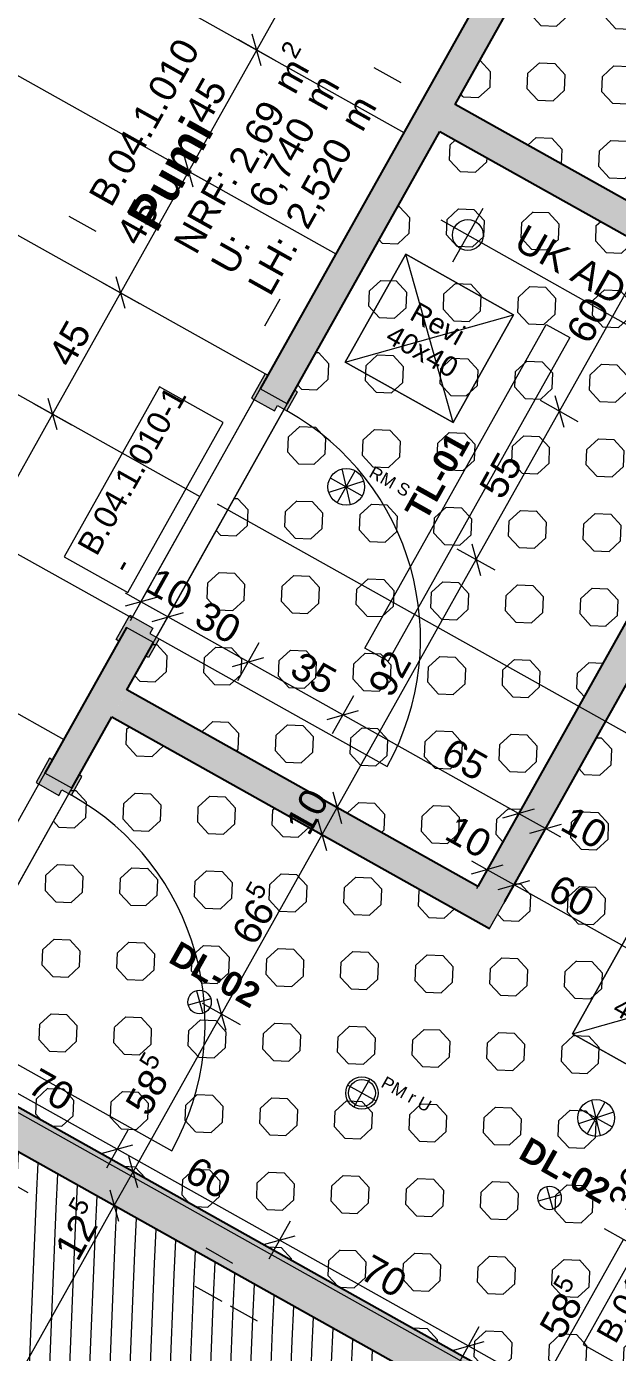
# Model space of a CAD drawing. Header units: metres. Extents: x -27.1 to 50.1, y 105.7 to 163.4.
# Drawn here: x -6.34 to -4.43, y 127.136 to 131.424 of the extents above; entities that cross this region are included whole.
import ezdxf

# ---------------------------------------------------------------- set-up
doc = ezdxf.new("R2010")
doc.units = ezdxf.units.M
doc.header["$MEASUREMENT"] = 0
for name, pattern in [('Punktlinie', [0.0035, 0, -0.0035]), ('Punktlinie_ eng', [0.00075, 0, -0.00075]), ('Strichlinie', [0.004, 0.003, -0.001]), ('Strichlinie-über-Schnitt', [0.0023, 0.0008, -0.0015]), ('Strichpunktlinie', [0.006703, 0.003528, -0.001764, 0, -0.001411]), ('Wipeout_Contour', [1, 0, -1])]:
    doc.linetypes.add(name, pattern=pattern)
for name, color, linetype in [('00  Raster', 7, 'Continuous'), ('10  Fassade_Deckschraffur', 7, 'Continuous'), ('20  Decke Abhangdecke', 7, 'Continuous'), ('20  Decke Abhangdecke_Deckschraffur', 7, 'Continuous'), ('20  Deckenspiegel + Einbauten', 7, 'Continuous'), ('20  Wand Leichtbau', 7, 'Continuous'), ('20  Wand Leichtbau_Schnittschraffur', 7, 'Continuous'), ('20  Wand Leichtbau_Tür', 7, 'Continuous'), ('40  Bemaßung 1_ 50 Deckenspiegel', 7, 'Continuous'), ('40 Bemaßung 1_50 AUSBAU Höhenkoten', 7, 'Continuous'), ('50  NUF - Raumstempel', 7, 'Continuous'), ('Neubau_20  Decke Abhangdecke', 7, 'Continuous'), ('Neubau_20  Decke Abhangdecke_Deckschraffur', 7, 'Continuous'), ('Neubau_40  Bemaßung 1_ 50 Deckenspiegel', 7, 'Continuous'), ('Neubau_50 NUF - Raumstempel MIETERAUSBAU', 7, 'Continuous')]:
    doc.layers.add(name, color=color, linetype=linetype)
doc.styles.add('ERSTELLTER_STIL_1', font='arial.ttf')
doc.styles.add('ERSTELLTER_STIL_2', font='arial.ttf')
pattern_1 = [(87.605446, (0, 0), (-0.06494324, 0.002715745), [])]
pattern_2 = [(42.60545, (0.02602, 0.02393), (-0.2311238, 0.2512973), [0.05, -0.29142136]), (42.60545, (-0.0557, 0.11278), (-0.2311238, 0.2512973), [0.05, -0.2914214]), (42.60545, (0.0361, 0.26514), (-0.2311238, 0.2512973), [0.05, -0.2914214]), (42.60545, (-0.0456, 0.354), (-0.2311238, 0.2512973), [0.05, -0.2914214]), (132.60545, (-0.02393, 0.02602), (0.2512973, 0.2311238), [0.05, -0.29142136]), (132.60545, (0.0649, 0.10774), (0.2512973, 0.2311238), [0.05, -0.2914214]), (132.60545, (-0.01385, 0.26723), (0.2512973, 0.2311238), [0.05, -0.2914214]), (132.60545, (0.075, 0.34895), (0.2512973, 0.2311238), [0.05, -0.2914214]), (357.60545, (-0.02393, 0.02602), (0.01008675, 0.24121055), [0.05, -0.19142136]), (357.60545, (-0.0189, 0.14663), (0.01008675, 0.24121055), [0.05, -0.19142136]), (87.60545, (-0.05778, 0.06282), (-0.24121055, 0.01008675), [0.05, -0.19142136]), (87.60545, (0.06282, 0.05778), (-0.24121055, 0.01008675), [0.05, -0.19142136])]

msp = doc.modelspace()

# ---------------------------------------------------------------- wipeouts: each hides what was drawn before it
at = {"color": 254, "linetype": 'Wipeout_Contour', "lineweight": 0, "ltscale": 578.896248}
msp.add_wipeout([(1.5068, 161.8649), (-18.3925, 126.3498), (-18.2219, 126.2542), (1.6769, 161.7686)], dxfattribs=at).dxf.layer = '10  Fassade_Deckschraffur'

# ---------------------------------------------------------------- next in the draw order: wipeouts: each hides what was drawn before it
at = {"color": 254, "linetype": 'Wipeout_Contour', "lineweight": 0, "ltscale": 579.750368}
msp.add_wipeout([(1.2236, 162.0253), (-18.6764, 126.5088), (-18.6188, 126.4766), (1.2811, 161.9927)], dxfattribs=at).dxf.layer = '10  Fassade_Deckschraffur'

# ---------------------------------------------------------------- next in the draw order: wipeouts: each hides what was drawn before it
at = {"color": 254, "linetype": 'Wipeout_Contour', "lineweight": 0, "ltscale": 579.478915}
msp.add_wipeout([(-18.4602, 126.3877), (1.4393, 161.9032), (1.2811, 161.9927), (-18.6188, 126.4766)], dxfattribs=at).dxf.layer = '10  Fassade_Deckschraffur'

# ---------------------------------------------------------------- next in the draw order: wipeouts: each hides what was drawn before it
at = {"color": 254, "linetype": 'Wipeout_Contour', "lineweight": 0, "ltscale": 579.276268}
msp.add_wipeout([(1.4393, 161.9032), (-18.4602, 126.3877), (-18.4575, 126.3862), (1.4419, 161.9017)], dxfattribs=at).dxf.layer = '10  Fassade_Deckschraffur'

# ---------------------------------------------------------------- next in the draw order: wipeouts: each hides what was drawn before it
at = {"color": 254, "linetype": 'Wipeout_Contour', "lineweight": 0, "ltscale": 579.199344}
msp.add_wipeout([(1.4446, 161.9001), (-18.4548, 126.3847), (-18.4016, 126.3549), (1.4977, 161.8701)], dxfattribs=at).dxf.layer = '10  Fassade_Deckschraffur'

# ---------------------------------------------------------------- next in the draw order: wipeouts: each hides what was drawn before it
at = {"color": 254, "linetype": 'Wipeout_Contour', "lineweight": 0, "ltscale": 579.127053}
msp.add_wipeout([(-18.3972, 126.3524), (1.5021, 161.8676), (1.4977, 161.8701), (-18.4016, 126.3549)], dxfattribs=at).dxf.layer = '10  Fassade_Deckschraffur'

# ---------------------------------------------------------------- next in the draw order: wipeouts: each hides what was drawn before it
at = {"color": 254, "linetype": 'Wipeout_Contour', "lineweight": 0, "ltscale": 579.115674}
msp.add_wipeout([(1.5021, 161.8676), (-18.3972, 126.3524), (-18.3925, 126.3498), (1.5068, 161.8649)], dxfattribs=at).dxf.layer = '10  Fassade_Deckschraffur'

# ---------------------------------------------------------------- next in the draw order: hatches: boundary and pattern name
at = {"layer": '20  Wand Leichtbau_Schnittschraffur', "linetype": 'Continuous', "lineweight": 18}
for points in [[(-5.5849, 130.2524), (-5.4977, 130.2035), (-4.5494, 131.896), (-4.6367, 131.9448)], [(-3.821, 130.5364), (-4.9551, 131.1719), (-5.004, 131.0846), (-3.8699, 130.4492)], [(-3.8699, 130.4492), (-4.8817, 128.6433), (-4.7945, 128.5945), (-3.7827, 130.4003)], [(-6.0175, 129.4804), (-6.2815, 129.0092), (-6.1943, 128.9604), (-5.9303, 129.4315)], [(-4.8817, 128.6433), (-6.0158, 129.2788), (-6.0647, 129.1915), (-4.9306, 128.5561)], [(-4.9306, 128.5561), (-4.8434, 128.5072), (-4.8817, 128.6433)], [(-4.8817, 128.6433), (-4.8434, 128.5072), (-4.7945, 128.5945)], [(-6.8241, 128.0409), (-4.787, 126.8995), (-4.7259, 127.0086), (-6.763, 128.1499)]]:
    msp.add_hatch(color=9, dxfattribs=at).paths.add_polyline_path(points)
at = {"layer": '20  Wand Leichtbau_Schnittschraffur', "linetype": 'Continuous', "lineweight": 0, "true_color": 0xffffff}
for points in [[(-5.6132, 130.2224), (-5.5391, 130.1809), (-5.5293, 130.1983), (-5.4987, 130.1812), (-5.4645, 130.2423), (-5.4733, 130.2472), (-5.4977, 130.2035), (-5.5849, 130.2524), (-5.5605, 130.296), (-5.5692, 130.3009)], [(-6.0067, 129.5201), (-6.0507, 129.4416), (-6.042, 129.4367), (-6.0175, 129.4804), (-5.9303, 129.4315), (-5.9547, 129.3879), (-5.946, 129.383), (-5.9118, 129.444), (-5.9423, 129.4611), (-5.9325, 129.4786)], [(-6.3098, 128.9792), (-6.2356, 128.9377), (-6.2258, 128.9551), (-6.1953, 128.938), (-6.1611, 128.9991), (-6.1698, 129.004), (-6.1943, 128.9604), (-6.2815, 129.0092), (-6.2571, 129.0529), (-6.2658, 129.0577)]]:
    msp.add_hatch(color=7, dxfattribs=at).paths.add_polyline_path(points)
at = {"layer": 'Neubau_20  Decke Abhangdecke_Deckschraffur', "linetype": 'Continuous', "lineweight": 18, "true_color": 0xffd5aa}
h = msp.add_hatch(dxfattribs=at)
h.set_pattern_fill('Mauerwerk_0001', color=41, style=0, pattern_type=2)
h.set_pattern_definition(pattern_1)
h.paths.add_polyline_path([(-6.715, 127.9798), (-8.397, 124.9778), (-8.3098, 124.9289), (-3.5329, 122.2537), (-2.4722, 124.1468), (-5.4078, 125.7916), (-4.787, 126.8995), (-6.6278, 127.9309)])
h.paths.add_polyline_path([(-8.2609, 125.0162), (-6.6767, 127.8437), (-4.9231, 126.8612), (-5.5439, 125.7532), (-2.6083, 124.1084), (-3.5718, 122.3889)], flags=0)
h = msp.add_hatch(dxfattribs=at)
h.set_pattern_fill('Mauerwerk_0001', color=41, style=0, pattern_type=2)
h.set_pattern_definition(pattern_1)
h.paths.add_polyline_path([(-8.2609, 125.0162), (-3.5718, 122.3889), (-2.6083, 124.1084), (-5.5439, 125.7532), (-4.9231, 126.8612), (-6.6767, 127.8437)])

# ---------------------------------------------------------------- next in the draw order: linework, layer by layer
at = {"layer": '20  Deckenspiegel + Einbauten', "color": 7, "linetype": 'Continuous', "lineweight": 18, "ltscale": 1000}
for p, q in [((-5.3358, 129.8835), (-5.2777, 129.9872)), ((-5.293, 129.8775), (-5.3205, 129.9931)), ((-5.2503, 129.9538), (-5.3632, 129.9169)), ((-5.3586, 129.9644), (-5.2549, 129.9063)), ((-5.7914, 128.3058), (-5.7709, 128.2326)), ((-5.7445, 128.2794), (-5.8177, 128.259)), ((-5.3019, 128.0008), (-5.2103, 127.9494)), ((-5.2305, 128.0209), (-5.2818, 127.9293)), ((-4.4426, 127.9128), (-4.5555, 127.8758)), ((-4.5508, 127.9233), (-4.4472, 127.8653)), ((-4.5281, 127.8425), (-4.47, 127.9461)), ((-4.4853, 127.8365), (-4.5127, 127.9521)), ((-4.6598, 127.6724), (-4.6393, 127.5992)), ((-4.613, 127.646), (-4.6862, 127.6256))]:
    msp.add_line(p, q, dxfattribs=at)
at = {"layer": '20  Deckenspiegel + Einbauten', "color": 7, "linetype": 'Continuous', "lineweight": 18, "ltscale": 1000, "flags": 128}
msp.add_lwpolyline([(-5.2468, 129.4136), (-4.6602, 130.4605), (-4.5843, 130.418), (-5.1709, 129.3711)], close=True, dxfattribs=at)
at = {"layer": '20  Deckenspiegel + Einbauten', "color": 7, "linetype": 'Continuous', "lineweight": 18, "ltscale": 1000}
for centre, radius in [((-5.3067, 129.9353), 0.0594), ((-5.7811, 128.2692), 0.038), ((-5.2561, 127.9751), 0.0525), ((-5.2561, 127.9751), 0.0435), ((-4.499, 127.8943), 0.0594), ((-4.6496, 127.6358), 0.038)]:
    msp.add_circle(centre, radius, dxfattribs=at)
at = {"layer": '20  Wand Leichtbau', "color": 7, "linetype": 'Continuous', "lineweight": 13, "ltscale": 1000}
for p, q in [((-5.4977, 130.2035), (-5.5849, 130.2524)), ((-5.9303, 129.4315), (-6.0175, 129.4804)), ((-6.1943, 128.9604), (-6.2815, 129.0092))]:
    msp.add_line(p, q, dxfattribs=at)
at = {"layer": '20  Wand Leichtbau', "color": 7, "linetype": 'Continuous', "lineweight": 25, "ltscale": 1000, "flags": 128}
for points in [[(-4.6367, 131.9448), (-5.5849, 130.2524)], [(-4.9551, 131.1719), (-4.5494, 131.896)], [(-3.821, 130.5364), (-4.9551, 131.1719)], [(-5.4977, 130.2035), (-5.004, 131.0846)], [(-5.004, 131.0846), (-3.8699, 130.4492)], [(-3.8699, 130.4492), (-4.8817, 128.6433)], [(-4.7945, 128.5945), (-4.116, 129.8053)], [(-6.0175, 129.4804), (-6.2815, 129.0092)], [(-6.0158, 129.2788), (-5.9303, 129.4315)], [(-4.8817, 128.6433), (-6.0158, 129.2788)], [(-6.1943, 128.9604), (-6.0647, 129.1915)], [(-6.0647, 129.1915), (-4.8434, 128.5072)], [(-4.7259, 127.0086), (-6.763, 128.1499)], [(-6.8241, 128.0409), (-4.787, 126.8995)]]:
    msp.add_lwpolyline(points, dxfattribs=at)
at = {"layer": '20  Wand Leichtbau', "color": 7, "linetype": 'Continuous', "lineweight": 13, "ltscale": 1000, "flags": 128}
for points in [[(-6.013, 129.5939), (-5.7051, 130.1436), (-5.9107, 130.2588), (-6.2186, 129.7092)], [(-4.3355, 127.0463), (-4.0276, 127.5959), (-4.2332, 127.7111), (-4.5411, 127.1615)]]:
    msp.add_lwpolyline(points, close=True, dxfattribs=at)
msp.add_lwpolyline([(-4.8434, 128.5072), (-4.7945, 128.5945)], dxfattribs=at)
at = {"layer": '20  Wand Leichtbau_Tür', "color": 7, "linetype": 'Continuous', "lineweight": 18, "ltscale": 1000}
for p, q in [((-5.5692, 130.3009), (-5.6132, 130.2224)), ((-5.5849, 130.2524), (-5.5605, 130.296)), ((-5.5605, 130.296), (-5.5692, 130.3009)), ((-5.4977, 130.2035), (-5.5849, 130.2524)), ((-5.4987, 130.1812), (-5.4645, 130.2423)), ((-5.4733, 130.2472), (-5.4977, 130.2035)), ((-5.4645, 130.2423), (-5.4733, 130.2472)), ((-5.6132, 130.2224), (-5.5391, 130.1809)), ((-5.5391, 130.1809), (-5.5293, 130.1983)), ((-5.5293, 130.1983), (-5.4987, 130.1812)), ((-6.0507, 129.4416), (-6.0067, 129.5201)), ((-6.0067, 129.5201), (-5.9325, 129.4786)), ((-6.0175, 129.4804), (-6.042, 129.4367)), ((-5.9303, 129.4315), (-6.0175, 129.4804)), ((-5.9325, 129.4786), (-5.9423, 129.4611)), ((-5.9423, 129.4611), (-5.9118, 129.444)), ((-6.042, 129.4367), (-6.0507, 129.4416)), ((-5.9547, 129.3879), (-5.9303, 129.4315)), ((-5.9118, 129.444), (-5.946, 129.383)), ((-5.9118, 129.444), (-5.1746, 129.031)), ((-5.946, 129.383), (-5.9547, 129.3879)), ((-6.2658, 129.0577), (-6.3098, 128.9792)), ((-6.2815, 129.0092), (-6.2571, 129.0529)), ((-6.2571, 129.0529), (-6.2658, 129.0577)), ((-6.1943, 128.9604), (-6.2815, 129.0092)), ((-6.1953, 128.938), (-6.1611, 128.9991)), ((-6.1698, 129.004), (-6.1943, 128.9604)), ((-6.1611, 128.9991), (-6.1698, 129.004)), ((-6.3098, 128.9792), (-6.2356, 128.9377)), ((-6.2356, 128.9377), (-6.2258, 128.9551)), ((-6.2258, 128.9551), (-6.1953, 128.938)), ((-6.6083, 128.2009), (-5.8712, 127.7878))]:
    msp.add_line(p, q, dxfattribs=at)
at = {"layer": '20  Wand Leichtbau_Tür', "color": 7, "linetype": 'Strichlinie-über-Schnitt', "lineweight": 13, "ltscale": 1000}
for p, q in [((-5.5849, 130.2524), (-6.0175, 129.4804)), ((-5.4977, 130.2035), (-5.9303, 129.4315)), ((-6.2815, 129.0092), (-6.7141, 128.2372)), ((-6.1943, 128.9604), (-6.6268, 128.1883))]:
    msp.add_line(p, q, dxfattribs=at)
at = {"layer": '20  Wand Leichtbau_Tür', "color": 7, "linetype": 'Continuous', "lineweight": 13, "ltscale": 1000}
for p, q in [((-5.4977, 130.2035), (-5.5849, 130.2524)), ((-5.4977, 130.2035), (-5.5849, 130.2524)), ((-5.9303, 129.4315), (-6.0175, 129.4804)), ((-5.9303, 129.4315), (-6.0175, 129.4804)), ((-6.1943, 128.9604), (-6.2815, 129.0092)), ((-6.1943, 128.9604), (-6.2815, 129.0092))]:
    msp.add_line(p, q, dxfattribs=at)
for centre in [(-5.9118, 129.444), (-6.6083, 128.2009)]:
    msp.add_arc(centre, 0.845, 330.738, 60.738, dxfattribs=at)
at = {"layer": '40  Bemaßung 1_ 50 Deckenspiegel', "color": 7, "linetype": 'Continuous', "lineweight": 13, "ltscale": 1000}
for p, q in [((-4.6178, 130.1798), (-4.3243, 130.7038)), ((-4.6322, 130.2308), (-4.6035, 130.1287)), ((-4.5565, 130.1454), (-4.6792, 130.2142)), ((-4.8253, 129.6656), (-4.948, 129.7343)), ((-4.9011, 129.751), (-4.8723, 129.6489)), ((-5.3361, 128.8979), (-4.8867, 129.7)), ((-5.9709, 129.5635), (-6.02, 129.591)), ((-5.9366, 129.6248), (-6.0053, 129.5022)), ((-5.9199, 129.5779), (-6.022, 129.5491)), ((-5.8837, 129.5146), (-5.9709, 129.5635)), ((-5.8493, 129.576), (-5.9181, 129.4533)), ((-5.9347, 129.5002), (-5.8327, 129.529)), ((-5.624, 129.3691), (-5.8837, 129.5146)), ((-5.5896, 129.4305), (-5.6584, 129.3078)), ((-5.675, 129.3547), (-5.573, 129.3835)), ((-5.3179, 129.1976), (-5.624, 129.3691)), ((-5.2836, 129.259), (-5.3523, 129.1363)), ((-5.369, 129.1832), (-5.2669, 129.212)), ((-4.7496, 128.8792), (-5.3179, 129.1976)), ((-5.3505, 128.949), (-5.3217, 128.8469)), ((-4.7152, 128.9405), (-4.784, 128.8178)), ((-5.2747, 128.8635), (-5.3974, 128.9323)), ((-5.385, 128.8107), (-5.3361, 128.8979)), ((-5.3993, 128.8617), (-5.3706, 128.7596)), ((-4.8006, 128.8648), (-4.6985, 128.8936)), ((-4.6623, 128.8303), (-4.7496, 128.8792)), ((-4.628, 128.8916), (-4.6967, 128.769)), ((-5.3236, 128.7763), (-5.4463, 128.845)), ((-4.7134, 128.8159), (-4.6113, 128.8447)), ((-4.6133, 128.8028), (-4.6623, 128.8303)), ((-5.7105, 128.2297), (-5.385, 128.8107)), ((-4.8173, 128.7583), (-4.886, 128.6357)), ((-4.8006, 128.7114), (-4.9027, 128.6826)), ((-4.8517, 128.697), (-4.9007, 128.7245)), ((-4.7644, 128.6481), (-4.8517, 128.697)), ((-4.7301, 128.7095), (-4.7988, 128.5868)), ((-4.8155, 128.6337), (-4.7134, 128.6625)), ((-5.6492, 128.1953), (-5.7718, 128.264)), ((-5.7249, 128.2807), (-5.6961, 128.1786)), ((-5.996, 127.7202), (-5.7105, 128.2297)), ((-6.0478, 127.7933), (-6.6569, 128.1346)), ((-6.0134, 127.8547), (-6.0821, 127.732)), ((-6.0988, 127.779), (-5.9967, 127.8077)), ((-5.5228, 127.4992), (-6.0478, 127.7933)), ((-5.9346, 127.6858), (-6.0573, 127.7546)), ((-6.0104, 127.7712), (-5.9816, 127.6691)), ((-6.0571, 127.6111), (-5.996, 127.7202)), ((-6.0715, 127.6622), (-6.0427, 127.5601)), ((-7.2084, 125.5563), (-6.0571, 127.6111)), ((-5.9957, 127.5768), (-6.1184, 127.6455)), ((-5.4884, 127.5605), (-5.5571, 127.4378)), ((-4.3489, 127.4673), (-4.4716, 127.5361)), ((-5.5738, 127.4848), (-5.4717, 127.5136)), ((-4.9121, 127.157), (-5.5228, 127.4992)), ((-4.696, 126.9918), (-4.4103, 127.5017)), ((-4.8777, 127.2184), (-4.9465, 127.0957)), ((-4.9632, 127.1426), (-4.8611, 127.1714)), ((-4.3887, 126.8637), (-4.9121, 127.157))]:
    msp.add_line(p, q, dxfattribs=at)
at = {"layer": '50  NUF - Raumstempel', "color": 253, "linetype": 'Punktlinie', "lineweight": 18, "ltscale": 1000, "true_color": 0x9f9f9f}
for p, q in [((-5.7634, 131.5966), (-6.2036, 130.811)), ((-5.1294, 131.2414), (-5.7634, 131.5966)), ((-6.2036, 130.811), (-5.5696, 130.4557))]:
    msp.add_line(p, q, dxfattribs=at)
at = {"layer": 'Neubau_20  Decke Abhangdecke', "color": 7, "linetype": 'Punktlinie_ eng', "lineweight": 13, "ltscale": 1000, "flags": 128}
for points in [[(-6.715, 127.9798), (-8.397, 124.9778), (-8.3098, 124.9289), (-3.5329, 122.2537), (-2.4722, 124.1468), (-5.4078, 125.7916), (-4.787, 126.8995), (-6.6278, 127.9309)], [(-8.2609, 125.0162), (-3.5718, 122.3889), (-2.6083, 124.1084), (-5.5439, 125.7532), (-4.9231, 126.8612), (-6.6767, 127.8437)], [(-8.2609, 125.0162), (-6.6767, 127.8437), (-4.9231, 126.8612), (-5.5439, 125.7532), (-2.6083, 124.1084), (-3.5718, 122.3889)]]:
    msp.add_lwpolyline(points, close=True, dxfattribs=at)
at = {"layer": 'Neubau_40  Bemaßung 1_ 50 Deckenspiegel', "color": 7, "linetype": 'Continuous', "lineweight": 13, "ltscale": 1000}
for p, q in [((-5.3764, 131.7408), (-5.5964, 131.3482)), ((-5.582, 131.2971), (-5.6108, 131.3992)), ((-5.5964, 131.3482), (-5.8163, 130.9556)), ((-5.6577, 131.3826), (-5.535, 131.3138)), ((-5.8019, 130.9046), (-5.8307, 131.0067)), ((-5.8163, 130.9556), (-6.0363, 130.563)), ((-5.8777, 130.99), (-5.755, 130.9212)), ((-6.0219, 130.512), (-6.0507, 130.6141)), ((-6.0976, 130.5974), (-5.975, 130.5287)), ((-6.0363, 130.563), (-6.2563, 130.1705)), ((-6.3176, 130.2048), (-6.1949, 130.1361)), ((-6.2419, 130.1194), (-6.2706, 130.2215)), ((-6.2563, 130.1705), (-6.4762, 129.7779))]:
    msp.add_line(p, q, dxfattribs=at)
at = {"layer": 'Neubau_50 NUF - Raumstempel MIETERAUSBAU', "color": 7, "linetype": 'Punktlinie', "lineweight": 13, "ltscale": 1000, "flags": 128}
msp.add_lwpolyline([(-6.1683, 129.2112), (-6.763, 128.1499), (-8.3333, 129.0298), (-7.9031, 129.7975)], dxfattribs=at)

# ---------------------------------------------------------------- next in the draw order: texts
at = {"layer": '20  Deckenspiegel + Einbauten', "color": 7, "linetype": 'Continuous', "lineweight": 18}
for s, insert, char_height, attachment_point, rotation, style in [('\\A1;{\\pqc;\\fArial|b1|i0|c0|p38;T\\fArial|b1|i0|c0|p38;L-0\\fArial|b1|i0|c0|p38;1}', (-5.0472, 129.9896), 0.08, 2, 60.738, 'ERSTELLTER_STIL_2'), ('\\A1;{\\pql;\\fArial|b0|i0|c0|p38;RM\\fArial|b0|i0|c0|p38; S}', (-5.2171, 130.0044), 0.04, 1, 330.738, 'ERSTELLTER_STIL_1'), ('\\A1;{\\pqc;\\fArial|b1|i0|c0|p38;DL-0\\fArial|b1|i0|c0|p38;2}', (-5.7112, 128.3932), 0.08, 2, 330.574, 'ERSTELLTER_STIL_2'), ('\\A1;{\\pql;\\fArial|b0|i0|c0|p38;PM r\\fArial|b0|i0|c0|p38; U}', (-5.1782, 128.0313), 0.04, 1, 330.7177, 'ERSTELLTER_STIL_1'), ('\\A1;{\\pqc;\\fArial|b1|i0|c0|p38;DL-0\\fArial|b1|i0|c0|p38;2}', (-4.5797, 127.7597), 0.08, 2, 330.574, 'ERSTELLTER_STIL_2')]:
    msp.add_mtext(s, dxfattribs=dict(at, insert=insert, char_height=char_height, attachment_point=attachment_point, rotation=rotation, style=style))
at = {"layer": '20  Wand Leichtbau', "color": 7, "linetype": 'Continuous', "lineweight": 18, "char_height": 0.075, "attachment_point": 1, "rotation": 60.738, "style": 'ERSTELLTER_STIL_1'}
for s, insert in [('\\A1;{\\pql;\\pt0;\\fArial|b0|i0|c0|p38;B.04.1.010-1}', (-6.1793, 129.7444)), ('\\A1;{\\pql;\\pt0;\\fArial|b0|i0|c0|p38;-}', (-6.0765, 129.6868)), ('\\A1;{\\pql;\\pt0;\\fArial|b0|i0|c0|p38;B.04.1.008-1}', (-4.5018, 127.1967))]:
    msp.add_mtext(s, dxfattribs=dict(at, insert=insert))
at = {"layer": '40  Bemaßung 1_ 50 Deckenspiegel', "color": 7, "linetype": 'Continuous', "lineweight": 13, "char_height": 0.09, "width": 0.136595, "attachment_point": 7, "style": 'ERSTELLTER_STIL_1'}
for s, insert, rotation in [('\\A1;{\\pql;\\fArial|b0|i0|c0|p38;45}', (-5.7554, 131.1011), 60.738), ('\\A1;{\\pql;\\fArial|b0|i0|c0|p38;45}', (-5.9754, 130.7085), 60.738), ('\\A1;{\\pql;\\fArial|b0|i0|c0|p38;60}', (-4.5201, 130.391), 60.738), ('\\A1;{\\pql;\\fArial|b0|i0|c0|p38;45}', (-6.1954, 130.316), 60.738), ('\\A1;{\\pql;\\fArial|b0|i0|c0|p38;55}', (-4.8014, 129.8891), 60.738), ('\\A1;{\\pql;\\fArial|b0|i0|c0|p38;10}', (-5.9602, 129.5988), 330.738), ('\\A1;{\\pql;\\fArial|b0|i0|c0|p38;30}', (-5.8046, 129.491), 330.738), ('\\A1;{\\pql;\\fArial|b0|i0|c0|p38;35}', (-5.4954, 129.327), 330.738), ('\\A1;{\\pql;\\fArial|b0|i0|c0|p38;92}', (-5.1605, 129.2482), 60.738), ('\\A1;{\\pql;\\fArial|b0|i0|c0|p38;65}', (-5.0069, 129.0484), 330.738), ('\\A1;{\\pql;\\fArial|b0|i0|c0|p38;10}', (-5.4267, 128.8021), 60.738), ('\\A1;{\\pql;\\fArial|b0|i0|c0|p38;10}', (-4.9947, 128.7978), 330.738), ('\\A1;{\\pql;\\fArial|b0|i0|c0|p38;10}', (-4.6208, 128.8277), 330.738), ('\\A1;{\\pql;\\fArial|b0|i0|c0|p38;60}', (-4.6617, 128.6068), 330.738), ('\\A1;{\\pql;\\fArial|b0|i0|c0|p38;70}', (-6.3435, 127.9797), 330.738), ('\\A1;{\\pql;\\fArial|b0|i0|c0|p38;60}', (-5.8361, 127.6953), 330.738), ('\\A1;{\\pql;\\fArial|b0|i0|c0|p38;30}', (-4.3863, 127.5814), 60.738), ('\\A1;{\\pql;\\fArial|b0|i0|c0|p38;70}', (-5.2682, 127.3772), 330.738)]:
    msp.add_mtext(s, dxfattribs=dict(at, insert=insert, rotation=rotation))
at = {"layer": '40  Bemaßung 1_ 50 Deckenspiegel', "color": 7, "linetype": 'Continuous', "lineweight": 13, "char_height": 0.09, "attachment_point": 7, "rotation": 60.738, "style": 'ERSTELLTER_STIL_1'}
for s, insert in [('\\A1;{\\pql;\\fArial|b0|i0|c0|p38;66\\fArial|b0|i0|c0|p38;\\A1{\\H.66x;\\S5^  ;}}', (-5.5796, 128.4339)), ('\\A1;{\\pql;\\fArial|b0|i0|c0|p38;58\\fArial|b0|i0|c0|p38;\\A1{\\H.66x;\\S5^  ;}}', (-5.9235, 127.8824)), ('\\A1;{\\pql;\\fArial|b0|i0|c0|p38;12\\fArial|b0|i0|c0|p38;\\A1{\\H.66x;\\S5^  ;}}', (-6.1521, 127.4132)), ('\\A1;{\\pql;\\fArial|b0|i0|c0|p38;58\\fArial|b0|i0|c0|p38;\\A1{\\H.66x;\\S5^  ;}}', (-4.585, 127.1605))]:
    msp.add_mtext(s, dxfattribs=dict(at, insert=insert))
at = {"layer": '50  NUF - Raumstempel', "color": 253, "linetype": 'Continuous', "lineweight": 18, "true_color": 0x9f9f9f, "attachment_point": 1, "rotation": 60.738}
for s, insert, char_height, style in [('\\A1;{\\pql;\\pt0;\\fArial|b0|i0|c0|p38;B.04.1.010}', (-6.143, 130.8783), 0.0875, 'ERSTELLTER_STIL_1'), ('\\A1;{\\pql;\\pt0,0.1;\\fArial|b0|i0|c0|p38;2,69\\fArial|b0|i0|c0|p38;\\A1{\\H.66x;\\S^  ;}\\fArial|b0|i0|c0|p38; m\\fArial|b0|i0|c0|p38;\\A1{\\H.66x;\\S2^  ;}}', (-5.7155, 130.9983), 0.0875, 'ERSTELLTER_STIL_1'), ('\\A1;{\\pql;\\pt0,0.1;\\fArial|b0|i0|c0|p38;6,740\\fArial|b0|i0|c0|p38;\\A1{\\H.66x;\\S^  ;}\\fArial|b0|i0|c0|p38; m\\fArial|b0|i0|c0|p38;\\A1{\\H.66x;\\S^  ;}}', (-5.6282, 130.8727), 0.0875, 'ERSTELLTER_STIL_1'), ('\\A1;{\\pql;\\pt0,0.1;\\fArial|b0|i0|c0|p38;2,520\\fArial|b0|i0|c0|p38;\\A1{\\H.66x;\\S^  ;}\\fArial|b0|i0|c0|p38; m\\fArial|b0|i0|c0|p38;\\A1{\\H.66x;\\S^  ;}}', (-5.5083, 130.8055), 0.0875, 'ERSTELLTER_STIL_1'), ('\\A1;{\\pqj;\\pt0;\\fArial|b1|i0|c0|p38;Pumi}', (-6.018, 130.8083), 0.1125, 'ERSTELLTER_STIL_2'), ('\\A1;{\\pqj;\\pt0;\\fArial|b0|i0|c0|p38;NRF: }', (-5.8688, 130.7247), 0.0875, 'ERSTELLTER_STIL_1'), ('\\A1;{\\pqj;\\pt0;\\fArial|b0|i0|c0|p38;U: }', (-5.7488, 130.6575), 0.0875, 'ERSTELLTER_STIL_1'), ('\\A1;{\\pqj;\\pt0;\\fArial|b0|i0|c0|p38;LH: }', (-5.6289, 130.5903), 0.0875, 'ERSTELLTER_STIL_1')]:
    msp.add_mtext(s, dxfattribs=dict(at, insert=insert, char_height=char_height, style=style))

# ---------------------------------------------------------------- next in the draw order: wipeouts: each hides what was drawn before it
at = {"color": 254, "linetype": 'Wipeout_Contour', "lineweight": 0, "ltscale": 522.052518}
msp.add_wipeout([(-5.3101, 130.3384), (-4.9612, 130.1429), (-4.7656, 130.4919), (-5.1146, 130.6874)], dxfattribs=at).dxf.layer = '20  Deckenspiegel + Einbauten'
at = {"color": 254, "linetype": 'Wipeout_Contour', "lineweight": 0, "ltscale": 513.264692}
msp.add_wipeout([(-4.5757, 128.1665), (-4.2268, 127.971), (-4.0313, 128.32), (-4.3802, 128.5155)], dxfattribs=at).dxf.layer = '20  Deckenspiegel + Einbauten'

# ---------------------------------------------------------------- next in the draw order: hatches: boundary and pattern name
at = {"layer": '20  Decke Abhangdecke_Deckschraffur', "linetype": 'Continuous', "lineweight": 13}
h = msp.add_hatch(dxfattribs=at)
h.set_pattern_fill('Lamellendecke_Flurkoffer_8E', color=5, style=0, pattern_type=2)
h.set_pattern_definition([(150.738, (-6.42524, 129.7489), (0.219962, 0.392577), [])])
h.paths.add_polyline_path([(-3.086, 138.3949), (-8.2298, 129.2145), (-6.6594, 128.3347), (-4.1552, 132.8041), (-4.1308, 132.8478), (4.4575, 148.1757), (4.5186, 148.2848), (5.7529, 150.4876), (8.9569, 156.206), (8.5469, 156.4357), (7.3866, 157.0858), (-0.3976, 143.1931)])
at = {"layer": '20  Decke Abhangdecke_Deckschraffur', "linetype": 'Continuous', "lineweight": 18, "true_color": 0xffd5aa}
h = msp.add_hatch(dxfattribs=at)
h.set_pattern_fill('Kreise_2_0001', color=41, style=0, pattern_type=2)
h.set_pattern_definition(pattern_2)
h.paths.add_polyline_path([(-3.9938, 130.0234), (-2.947, 129.4369), (-2.8492, 129.6114), (-1.7997, 131.4844), (-4.068, 132.7553), (-4.9551, 131.1719), (-3.821, 130.5364), (-3.7338, 130.4876), (-3.7827, 130.4003)])
h = msp.add_hatch(dxfattribs=at)
h.set_pattern_fill('Kreise_2_0001', color=41, style=0, pattern_type=2)
h.set_pattern_definition(pattern_2)
h.paths.add_polyline_path([(-5.004, 131.0846), (-6.0158, 129.2788), (-4.8817, 128.6433), (-3.8699, 130.4492)])
h = msp.add_hatch(dxfattribs=at)
h.set_pattern_fill('Kreise_2_0001', color=41, style=0, pattern_type=2)
h.set_pattern_definition(pattern_2)
h.paths.add_polyline_path([(-6.6757, 128.1011), (-4.4075, 126.8302), (-3.0692, 129.2188), (-4.116, 129.8053), (-4.7945, 128.5945), (-4.8434, 128.5072), (-4.9306, 128.5561), (-6.0647, 129.1915)])

# ---------------------------------------------------------------- next in the draw order: linework, layer by layer
at = {"layer": '00  Raster', "color": 7, "linetype": 'Strichpunktlinie', "lineweight": 13, "ltscale": 1000}
for p, q in [((3.2894, 124.8296), (-16.3199, 135.8167)), ((2.2962, 123.0569), (-17.3132, 134.0441))]:
    msp.add_line(p, q, dxfattribs=at)
at = {"layer": '20  Decke Abhangdecke', "color": 7, "linetype": 'Strichlinie-über-Schnitt', "lineweight": 13, "ltscale": 1000, "flags": 128}
msp.add_lwpolyline([(-3.086, 138.3949), (-0.3976, 143.1931), (7.3866, 157.0858), (8.5469, 156.4357), (8.9569, 156.206), (5.7529, 150.4876), (4.5186, 148.2848), (4.4575, 148.1757), (-4.1308, 132.8478), (-4.1552, 132.8041), (-6.6594, 128.3347), (-8.2298, 129.2145)], close=True, dxfattribs=at)
at = {"layer": '20  Decke Abhangdecke', "color": 7, "linetype": 'Continuous', "lineweight": 13, "ltscale": 1000, "flags": 128}
for points in [[(-3.9938, 130.0234), (-3.7827, 130.4003), (-3.7338, 130.4876), (-3.821, 130.5364), (-4.9551, 131.1719), (-4.068, 132.7553), (-1.7997, 131.4844), (-2.8492, 129.6114), (-2.947, 129.4369)], [(-5.004, 131.0846), (-3.8699, 130.4492), (-4.8817, 128.6433), (-6.0158, 129.2788)], [(-6.6757, 128.1011), (-6.0647, 129.1915), (-4.9306, 128.5561), (-4.8434, 128.5072), (-4.7945, 128.5945), (-4.116, 129.8053), (-3.0692, 129.2188), (-4.4075, 126.8302)]]:
    msp.add_lwpolyline(points, close=True, dxfattribs=at)
at = {"layer": '20  Deckenspiegel + Einbauten', "color": 7, "linetype": 'Continuous', "lineweight": 13, "ltscale": 1000}
for p, q in [((-5.3101, 130.3384), (-5.1146, 130.6874)), ((-5.1146, 130.6874), (-4.7656, 130.4919)), ((-4.7656, 130.4919), (-4.9612, 130.1429)), ((-4.9612, 130.1429), (-5.3101, 130.3384)), ((-4.5757, 128.1665), (-4.3802, 128.5155)), ((-4.2268, 127.971), (-4.5757, 128.1665))]:
    msp.add_line(p, q, dxfattribs=at)
at = {"layer": '20  Deckenspiegel + Einbauten', "color": 7, "linetype": 'Strichlinie', "lineweight": 13, "ltscale": 1000}
for p, q in [((-4.9612, 130.1429), (-5.1146, 130.6874)), ((-5.3101, 130.3384), (-4.7656, 130.4919)), ((-4.5757, 128.1665), (-4.0313, 128.32))]:
    msp.add_line(p, q, dxfattribs=at)
at = {"layer": '20  Deckenspiegel + Einbauten', "color": 7, "linetype": 'Continuous', "lineweight": 18, "ltscale": 1000, "flags": 128}
for points in [[(-5.3101, 130.3384), (-4.9612, 130.1429), (-4.7656, 130.4919), (-5.1146, 130.6874)], [(-4.5757, 128.1665), (-4.2268, 127.971), (-4.0313, 128.32), (-4.3802, 128.5155)]]:
    msp.add_lwpolyline(points, close=True, dxfattribs=at)
at = {"layer": '40  Bemaßung 1_ 50 Deckenspiegel', "color": 7, "linetype": 'Continuous', "lineweight": 13, "ltscale": 1000}
for p, q in [((-4.8867, 129.7), (-4.6178, 130.1798)), ((-4.241, 128.3548), (-4.7644, 128.6481))]:
    msp.add_line(p, q, dxfattribs=at)
at = {"layer": '40 Bemaßung 1_50 AUSBAU Höhenkoten', "color": 7, "linetype": 'Continuous', "lineweight": 13, "ltscale": 1000}
for p, q in [((-4.9627, 130.6626), (-4.8646, 130.8368)), ((-5.0008, 130.7988), (-4.1034, 130.2933))]:
    msp.add_line(p, q, dxfattribs=at)
msp.add_circle((-4.9137, 130.7497), 0.05, dxfattribs=at)
at = {"layer": '50  NUF - Raumstempel', "color": 253, "linetype": 'Punktlinie', "lineweight": 18, "ltscale": 1000, "true_color": 0x9f9f9f}
msp.add_line((-5.5696, 130.4557), (-5.1294, 131.2414), dxfattribs=at)
at = {"layer": '50  NUF - Raumstempel', "color": 253, "linetype": 'Punktlinie', "lineweight": 18, "ltscale": 1000, "true_color": 0x9f9f9f, "flags": 128}
msp.add_lwpolyline([(-10.0359, 110.1647), (-20.9522, 116.2812), (-16.4992, 124.2287), (-18.674, 125.4472), (-12.0678, 137.2376), (-11.8323, 137.1056), (-11.9129, 136.9617), (-11.5378, 136.7515), (-11.4571, 136.8954), (-6.3493, 134.0335), (-6.4299, 133.8895), (-6.0548, 133.6794), (-5.9741, 133.8233), (-5.8127, 133.7329), (-8.4694, 128.9914), (-4.7748, 126.9213), (-5.4078, 125.7916), (-2.4722, 124.1468), (-3.7407, 121.8829), (-3.5348, 121.7676)], close=True, dxfattribs=at)

# ---------------------------------------------------------------- next in the draw order: texts
at = {"layer": '20  Deckenspiegel + Einbauten', "color": 7, "linetype": 'Continuous', "lineweight": 13, "char_height": 0.065, "attachment_point": 2, "rotation": 330.738, "line_spacing_factor": 0.940294, "style": 'ERSTELLTER_STIL_1'}
for insert in [(-4.9952, 130.4913), (-4.2608, 128.3194)]:
    msp.add_mtext('\\A1;{\\pqc;\\fArial|b0|i0|c0|p38;Revi\\P\\pqc;\\fArial|b0|i0|c0|p38;40x40}', dxfattribs=dict(at, insert=insert))
at = {"layer": '40 Bemaßung 1_50 AUSBAU Höhenkoten', "color": 7, "linetype": 'Continuous', "lineweight": 13, "insert": (-4.7785, 130.6942), "char_height": 0.09, "width": 0.785006, "attachment_point": 7, "rotation": 330.6054, "style": 'ERSTELLTER_STIL_1'}
msp.add_mtext('\\A1;{\\pql;\\fArial|b0|i0|c0|p38;UK AD +13,72}', dxfattribs=at)

doc.saveas('drawing.dxf')
